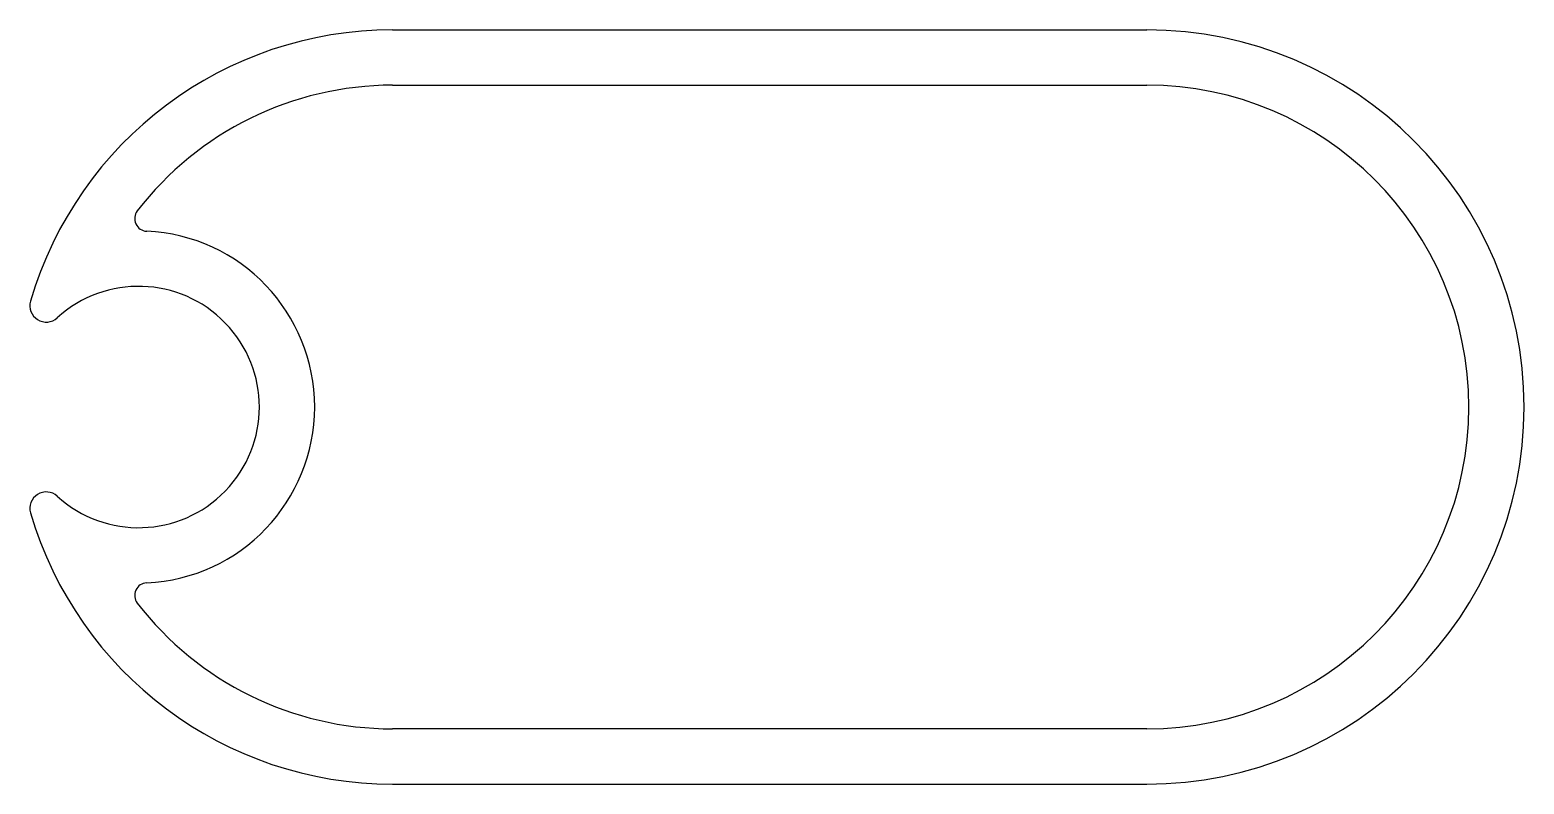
# Model space of a CAD drawing. Extents: x 1048.4 to 1078.1, y 507.3 to 522.3.
import ezdxf

# ---------------------------------------------------------------- set-up
doc = ezdxf.new("R2010")
doc.units = 0
doc.layers.get('0').update_dxf_attribs({"linetype": 'CONTINUOUS'})

msp = doc.modelspace()

# ---------------------------------------------------------------- linework, layer by layer
at = {"color": 0}
for p, q in [((1055.622, 522.324), (1070.616, 522.324)), ((1055.622, 521.224), (1070.616, 521.224)), ((1070.616, 508.424), (1055.622, 508.424)), ((1055.622, 507.324), (1070.616, 507.324))]:
    msp.add_line(p, q, dxfattribs=at)
for centre, radius, start, end in [((1055.622, 514.824), 7.5, 90, 163.6901), ((1070.616, 514.824), 7.5, 270, 90), ((1055.622, 514.824), 6.4, 90, 142.4748), ((1070.616, 514.824), 6.4, 270, 90), ((1050.744, 518.57), 0.25, 142.4748, 267.3635), ((1050.572, 514.824), 3.5, 272.6365, 87.3635), ((1050.572, 514.824), 2.4, 227.6633, 132.3367), ((1048.736, 516.839), 0.326, 163.6901, 312.3367), ((1048.736, 512.809), 0.326, 47.6633, 196.3099), ((1055.622, 514.824), 7.5, 196.3099, 270), ((1050.744, 511.078), 0.25, 92.6365, 217.5252), ((1055.622, 514.824), 6.4, 217.5252, 270)]:
    msp.add_arc(centre, radius, start, end, dxfattribs=at)

doc.saveas('drawing.dxf')
